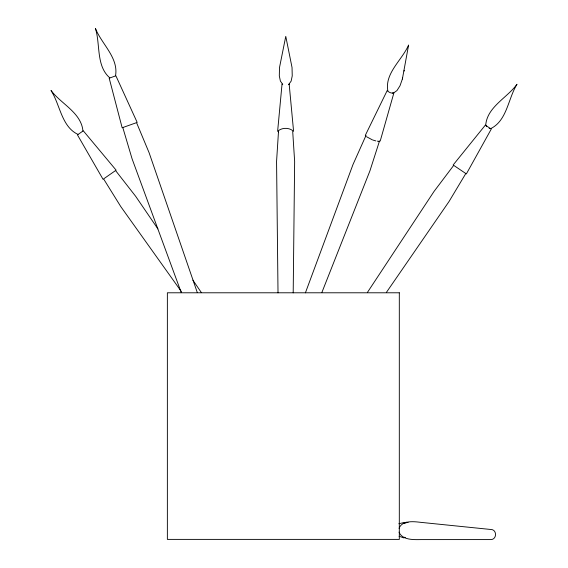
<?xml version="1.0" encoding="UTF-8"?>
<svg xmlns="http://www.w3.org/2000/svg" width="568" height="568" viewBox="0 0 568 568"><rect width="100%" height="100%" fill="white"/><g stroke="black" fill="none" stroke-linecap="round" stroke-linejoin="round"><path stroke-width="0.85" d="M293.195 292.847L294.643 161.454L292.648 130.562C288.835 127.608 282.374 127.608 278.561 130.562L276.566 161.454L278.015 292.847M277.624 131.343L282.04 84.021L282.523 84.717M392.353 92.96L393.525 92.996L396.954 90.582L400.007 85.761L402.378 79.002L408.605 45.021C402.108 60.094 384.579 73.13 387.837 90.873M115.524 75.821C118.733 57.808 101.622 44.063 95.417 28.4C100.501 44.46 95.935 65.931 109.802 77.859M404.075 71.085L404.238 70.333M402.378 79.002L402.584 78.064M379.346 141.517L369.931 170.847L321.928 292.357M305.414 292.818L352.998 164.521L365.955 135.574L366.09 136.114M399.048 528.339C402.172 520.132 413.781 521.509 420.696 522.34L490.653 529.468C497.199 529.22 497.121 539.856 490.603 539.586L420.618 539.6C413.469 539.699 402.215 540.132 399.034 532.11M365.302 135.369L387.199 90.525C388.562 92.314 391.7 93.613 393.865 93.01L380.24 140.949L379.026 141.531M466.356 173.936L491.256 129.099L485.356 125.116L453.122 165.018M465.81 173.524L449.054 201.491L386.368 292.442M367.382 292.477L434.066 191.388L453.711 165.366L465.604 173.382M288.807 84.334L291.121 81.153L292.236 75.892L292.037 67.528L285.768 36.352L279.506 67.528L279.307 75.892L280.414 81.153L282.736 84.334M379.147 141.389L379.481 141.02M288.686 84.717L289.162 84.021L293.585 131.343M123.036 127.459L136.547 122.652L149.107 152.735L197.238 292.385M398.842 523.746L404.025 522.517M404.167 523.178L406.042 522.929M377.329 141.169L378.501 141.212M406.056 522.248L408.094 522.517M404.104 537.271L405.346 537.434M489.126 128.311L490.745 128.624C507.146 120.515 508.055 98.591 516.979 84.298C507.068 97.923 487.081 106.983 485.711 125.23L486.613 126.614M375.853 140.914L372.991 140.076M399.07 536.242L403.947 537.931M372.395 139.877L366.68 136.796M77.951 134.41C61.422 126.565 60.165 104.647 51.021 90.497C61.145 103.965 81.274 112.712 82.935 130.938M116.149 170.201L83.29 130.817L77.447 134.886L103.064 179.325M181.313 291.498L120.792 206.603L103.596 178.906L115.567 170.556L135.624 196.258L157.911 228.904M192.9 280.173L201.399 292.626M137.2 122.461L115.893 75.8L109.191 78.192L122.17 127.814M181.206 292.442L132.074 158.799L122.802 127.544M278.306 131.307L278.561 132.046M399.311 292.79L167.368 292.79L167.368 539.387L399.311 539.387L399.311 292.79"/></g></svg>
